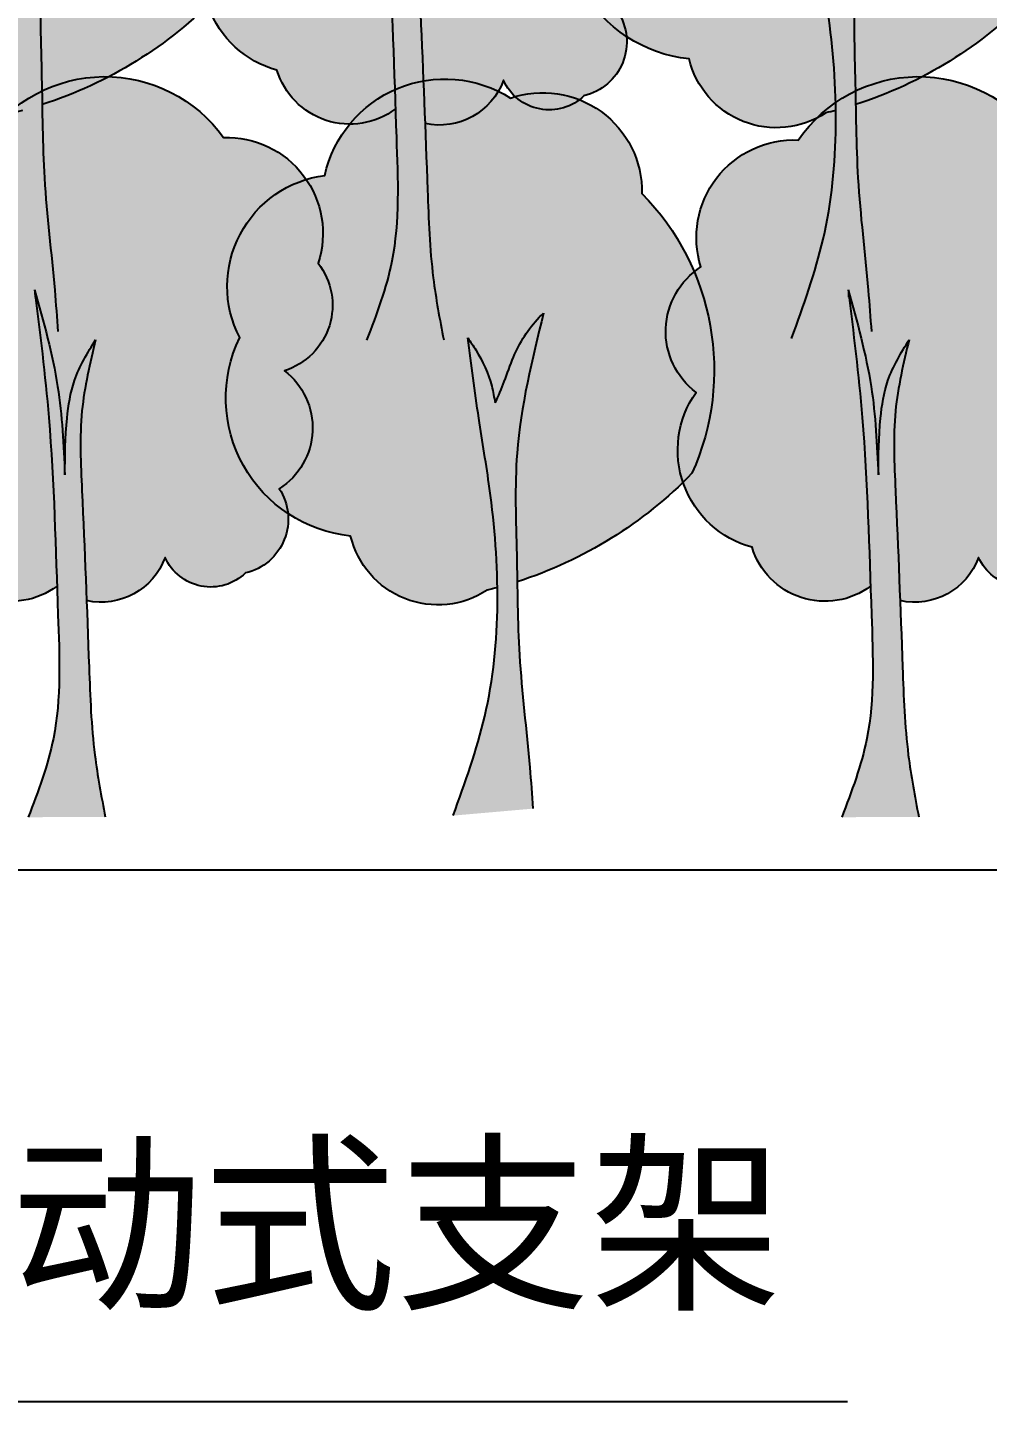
# Model space of a CAD drawing. Header units: millimetres. Extents: x -168 to 2937, y -666 to 1342.
# Drawn here: x 1049.97 to 1070.3, y 611.21 to 640.33 of the extents above; entities that cross this region are included whole.
import ezdxf

# ---------------------------------------------------------------- set-up
doc = ezdxf.new("R2010")
doc.units = ezdxf.units.MM
doc.styles.add('说明', font='', dxfattribs={"height": 3})
doc.styles.get('说明').set_extended_font_data('SimSun')

msp = doc.modelspace()

# ---------------------------------------------------------------- hatches: boundary and pattern name
h = msp.add_hatch(color=82)
edge = h.paths.add_edge_path()
edge.add_spline(control_points=[(1057.762, 638.604), (1057.722, 639.804), (1057.661, 641.893), (1057.401, 643.981), (1057.289, 644.882)], knot_values=[0, 0, 0, 0, 2.488764, 4.377171, 4.377171, 4.377171, 4.377171], degree=3, periodic=0)
edge.add_spline(control_points=[(1057.289, 644.882), (1057.479, 644.205), (1057.839, 642.922), (1057.901, 641.591), (1057.93, 640.963)], knot_values=[0, 0, 0, 0, 2.101943, 3.981989, 3.981989, 3.981989, 3.981989], degree=3, periodic=0)
edge.add_spline(control_points=[(1057.93, 640.963), (1057.933, 641.364), (1057.938, 642.035), (1058.097, 643.034), (1058.41, 643.548), (1058.581, 643.828)], knot_values=[0, 0, 0, 0, 1.203401, 2.016222, 2.989721, 2.989721, 2.989721, 2.989721], degree=3, periodic=0)
edge.add_spline(control_points=[(1058.581, 643.828), (1058.461, 643.327), (1058.211, 642.276), (1058.306, 640.412), (1058.36, 639.074), (1058.39, 638.297)], knot_values=[0, 0, 0, 0, 1.06753, 2.238246, 3.860341, 3.860341, 3.860341, 3.860341], degree=3, periodic=0)
edge.add_arc((1058.694, 639.711), 1.446, 257.8355, 339.9128)
edge.add_arc((1061.02, 639.646), 1.059, 204.0509, 314.0509)
edge.add_arc((1061.488, 640.027), 1.174, 283.1893, 393.1893)
edge.add_arc((1061.651, 641.958), 1.527, 302.482, 412.482)
edge.add_arc((1062.14, 644.56), 1.458, 287.599, 397.599)
edge.add_arc((1061.359, 646.08), 2.036, 341.9772, 451.9772)
edge.add_arc((1058.78, 646.317), 3.087, 35.6225, 145.6225)
edge.add_arc((1056.143, 645.995), 2.067, 87.5238, 197.5238)
edge.add_arc((1055.052, 644.005), 1.626, 122.7822, 232.7822)
edge.add_arc((1055.81, 641.485), 2.129, 144.8712, 254.8712)
edge.add_arc((1056.798, 639.895), 1.612, 196.8088, 306.7501)
h = msp.add_hatch(color=82)
edge = h.paths.add_edge_path()
edge.add_spline(control_points=[(1049.234, 643.866), (1049.291, 643.783), (1049.506, 643.467), (1049.721, 643.002), (1049.792, 642.606), (1049.813, 642.487)], knot_values=[0, 0, 0, 0, 0.301851, 1.145417, 1.507706, 1.507706, 1.507706, 1.507706], degree=3, periodic=0)
edge.add_spline(control_points=[(1049.813, 642.487), (1049.88, 642.637), (1050.022, 642.955), (1050.229, 643.607), (1050.537, 644.098), (1050.806, 644.362), (1050.836, 644.391)], knot_values=[0, 0, 0, 0, 0.493374, 1.044913, 2.052444, 2.177929, 2.177929, 2.177929, 2.177929], degree=3, periodic=0)
edge.add_spline(control_points=[(1050.836, 644.391), (1050.595, 643.407), (1050.181, 641.723), (1050.261, 639.8), (1050.276, 638.891), (1050.279, 638.699)], knot_values=[0, 0, 0, 0, 3.021013, 5.168702, 5.743394, 5.743394, 5.743394, 5.743394], degree=3, periodic=0)
edge.add_arc((1047.544, 647.237), 8.965, 287.7625, 315.8902)
edge.add_arc((1049.106, 643.188), 5.345, 335.8041, 404.4294)
edge.add_arc((1050.823, 646.964), 2.1, 359.0522, 469.0522)
edge.add_arc((1048.744, 646.753), 2.6, 57.6103, 167.6103)
edge.add_arc((1046.508, 644.961), 2.37, 97.343, 207.343)
edge.add_arc((1047.048, 642.592), 2.939, 154.1922, 264.1922)
edge.add_arc((1048.6, 640.108), 1.9, 193.3944, 303.3944)
edge.add_arc((1047.544, 647.237), 8.965, 283.5554, 284.9737)
edge.add_spline(control_points=[(1049.861, 638.576), (1049.851, 639.28), (1049.745, 640.491), (1049.442, 642.231), (1049.307, 643.297), (1049.234, 643.866)], knot_values=[4.949863, 4.949863, 4.949863, 4.949863, 7.040518, 8.542902, 10.261986, 10.261986, 10.261986, 10.261986], degree=3, periodic=0)
h = msp.add_hatch(color=46)
edge = h.paths.add_edge_path()
edge.add_spline(control_points=[(1050.614, 633.889), (1050.593, 634.181), (1050.514, 635.266), (1050.312, 636.865), (1050.288, 638.179), (1050.279, 638.699)], knot_values=[5.743394, 5.743394, 5.743394, 5.743394, 6.619815, 9.009062, 10.567579, 10.567579, 10.567579, 10.567579], degree=3, periodic=0)
edge.add_arc((1047.544, 647.237), 8.965, 287.7625, 315.8902)
edge.add_arc((1049.106, 643.188), 5.345, 335.8041, 404.4294)
edge.add_arc((1050.823, 646.964), 2.1, 359.0522, 469.0522)
edge.add_arc((1048.744, 646.753), 2.6, 57.6103, 167.6103)
edge.add_arc((1046.508, 644.961), 2.37, 97.343, 207.343)
edge.add_arc((1047.048, 642.592), 2.939, 154.1922, 264.1922)
edge.add_arc((1048.6, 640.108), 1.9, 193.3944, 303.3944)
edge.add_arc((1047.544, 647.237), 8.965, 283.5554, 284.9737)
edge.add_spline(control_points=[(1049.861, 638.576), (1049.874, 637.654), (1049.736, 635.994), (1049.174, 634.436), (1048.923, 633.742)], knot_values=[0, 0, 0, 0, 2.741304, 4.949863, 4.949863, 4.949863, 4.949863], degree=3, periodic=0)
edge.add_line((1048.923, 633.742), (1050.614, 633.889))
edge = h.paths.add_edge_path(flags=17)
edge.add_spline(control_points=[(1049.861, 638.576), (1049.851, 639.28), (1049.745, 640.491), (1049.442, 642.231), (1049.307, 643.297), (1049.234, 643.866)], knot_values=[4.949863, 4.949863, 4.949863, 4.949863, 7.040518, 8.542902, 10.261986, 10.261986, 10.261986, 10.261986], degree=3, periodic=0)
edge.add_spline(control_points=[(1049.234, 643.866), (1049.291, 643.783), (1049.506, 643.467), (1049.721, 643.002), (1049.792, 642.606), (1049.813, 642.487)], knot_values=[0, 0, 0, 0, 0.301851, 1.145417, 1.507706, 1.507706, 1.507706, 1.507706], degree=3, periodic=0)
edge.add_spline(control_points=[(1049.813, 642.487), (1049.88, 642.637), (1050.022, 642.955), (1050.229, 643.607), (1050.537, 644.098), (1050.806, 644.362), (1050.836, 644.391)], knot_values=[0, 0, 0, 0, 0.493374, 1.044913, 2.052444, 2.177929, 2.177929, 2.177929, 2.177929], degree=3, periodic=0)
edge.add_spline(control_points=[(1050.836, 644.391), (1050.595, 643.407), (1050.181, 641.723), (1050.261, 639.8), (1050.276, 638.891), (1050.279, 638.699)], knot_values=[0, 0, 0, 0, 3.021013, 5.168702, 5.743394, 5.743394, 5.743394, 5.743394], degree=3, periodic=0)
edge.add_arc((1047.544, 647.237), 8.965, 287.7625, 315.8902)
edge.add_arc((1049.106, 643.188), 5.345, 335.8041, 404.4294)
edge.add_arc((1050.823, 646.964), 2.1, 359.0522, 469.0522)
edge.add_arc((1048.744, 646.753), 2.6, 57.6103, 167.6103)
edge.add_arc((1046.508, 644.961), 2.37, 97.343, 207.343)
edge.add_arc((1047.048, 642.592), 2.939, 154.1922, 264.1922)
edge.add_arc((1048.6, 640.108), 1.9, 193.3944, 303.3944)
edge.add_arc((1047.544, 647.237), 8.965, 283.5554, 284.9737)
h = msp.add_hatch(color=82)
edge = h.paths.add_edge_path()
edge.add_spline(control_points=[(1066.465, 643.866), (1066.522, 643.783), (1066.737, 643.467), (1066.952, 643.002), (1067.022, 642.606), (1067.044, 642.487)], knot_values=[0, 0, 0, 0, 0.301851, 1.145417, 1.507706, 1.507706, 1.507706, 1.507706], degree=3, periodic=0)
edge.add_spline(control_points=[(1067.044, 642.487), (1067.111, 642.637), (1067.253, 642.955), (1067.46, 643.607), (1067.768, 644.098), (1068.037, 644.362), (1068.067, 644.391)], knot_values=[0, 0, 0, 0, 0.493374, 1.044913, 2.052444, 2.177929, 2.177929, 2.177929, 2.177929], degree=3, periodic=0)
edge.add_spline(control_points=[(1068.067, 644.391), (1067.826, 643.407), (1067.412, 641.723), (1067.492, 639.8), (1067.507, 638.891), (1067.51, 638.699)], knot_values=[0, 0, 0, 0, 3.021013, 5.168702, 5.743394, 5.743394, 5.743394, 5.743394], degree=3, periodic=0)
edge.add_arc((1064.775, 647.237), 8.965, 287.7625, 315.8902)
edge.add_arc((1066.337, 643.188), 5.345, 335.8041, 404.4294)
edge.add_arc((1068.054, 646.964), 2.1, 359.0522, 469.0522)
edge.add_arc((1065.975, 646.753), 2.6, 57.6103, 167.6103)
edge.add_arc((1063.739, 644.961), 2.37, 97.343, 207.343)
edge.add_arc((1064.279, 642.592), 2.939, 154.1922, 264.1922)
edge.add_arc((1065.831, 640.108), 1.9, 193.3944, 303.3944)
edge.add_arc((1064.775, 647.237), 8.965, 283.5554, 284.9737)
edge.add_spline(control_points=[(1067.092, 638.576), (1067.082, 639.28), (1066.976, 640.491), (1066.673, 642.231), (1066.538, 643.297), (1066.465, 643.866)], knot_values=[4.949863, 4.949863, 4.949863, 4.949863, 7.040518, 8.542902, 10.261986, 10.261986, 10.261986, 10.261986], degree=3, periodic=0)
h = msp.add_hatch(color=46)
edge = h.paths.add_edge_path()
edge.add_spline(control_points=[(1067.845, 633.889), (1067.824, 634.181), (1067.745, 635.266), (1067.543, 636.865), (1067.519, 638.179), (1067.51, 638.699)], knot_values=[5.743394, 5.743394, 5.743394, 5.743394, 6.619815, 9.009062, 10.567579, 10.567579, 10.567579, 10.567579], degree=3, periodic=0)
edge.add_arc((1064.775, 647.237), 8.965, 287.7625, 315.8902)
edge.add_arc((1066.337, 643.188), 5.345, 335.8041, 404.4294)
edge.add_arc((1068.054, 646.964), 2.1, 359.0522, 469.0522)
edge.add_arc((1065.975, 646.753), 2.6, 57.6103, 167.6103)
edge.add_arc((1063.739, 644.961), 2.37, 97.343, 207.343)
edge.add_arc((1064.279, 642.592), 2.939, 154.1922, 264.1922)
edge.add_arc((1065.831, 640.108), 1.9, 193.3944, 303.3944)
edge.add_arc((1064.775, 647.237), 8.965, 283.5554, 284.9737)
edge.add_spline(control_points=[(1067.092, 638.576), (1067.105, 637.654), (1066.967, 635.994), (1066.405, 634.436), (1066.154, 633.742)], knot_values=[0, 0, 0, 0, 2.741304, 4.949863, 4.949863, 4.949863, 4.949863], degree=3, periodic=0)
edge.add_line((1066.154, 633.742), (1067.845, 633.889))
edge = h.paths.add_edge_path(flags=17)
edge.add_spline(control_points=[(1067.092, 638.576), (1067.082, 639.28), (1066.976, 640.491), (1066.673, 642.231), (1066.538, 643.297), (1066.465, 643.866)], knot_values=[4.949863, 4.949863, 4.949863, 4.949863, 7.040518, 8.542902, 10.261986, 10.261986, 10.261986, 10.261986], degree=3, periodic=0)
edge.add_spline(control_points=[(1066.465, 643.866), (1066.522, 643.783), (1066.737, 643.467), (1066.952, 643.002), (1067.022, 642.606), (1067.044, 642.487)], knot_values=[0, 0, 0, 0, 0.301851, 1.145417, 1.507706, 1.507706, 1.507706, 1.507706], degree=3, periodic=0)
edge.add_spline(control_points=[(1067.044, 642.487), (1067.111, 642.637), (1067.253, 642.955), (1067.46, 643.607), (1067.768, 644.098), (1068.037, 644.362), (1068.067, 644.391)], knot_values=[0, 0, 0, 0, 0.493374, 1.044913, 2.052444, 2.177929, 2.177929, 2.177929, 2.177929], degree=3, periodic=0)
edge.add_spline(control_points=[(1068.067, 644.391), (1067.826, 643.407), (1067.412, 641.723), (1067.492, 639.8), (1067.507, 638.891), (1067.51, 638.699)], knot_values=[0, 0, 0, 0, 3.021013, 5.168702, 5.743394, 5.743394, 5.743394, 5.743394], degree=3, periodic=0)
edge.add_arc((1064.775, 647.237), 8.965, 287.7625, 315.8902)
edge.add_arc((1066.337, 643.188), 5.345, 335.8041, 404.4294)
edge.add_arc((1068.054, 646.964), 2.1, 359.0522, 469.0522)
edge.add_arc((1065.975, 646.753), 2.6, 57.6103, 167.6103)
edge.add_arc((1063.739, 644.961), 2.37, 97.343, 207.343)
edge.add_arc((1064.279, 642.592), 2.939, 154.1922, 264.1922)
edge.add_arc((1065.831, 640.108), 1.9, 193.3944, 303.3944)
edge.add_arc((1064.775, 647.237), 8.965, 283.5554, 284.9737)
h = msp.add_hatch(color=46)
edge = h.paths.add_edge_path()
edge.add_spline(control_points=[(1058.365, 638.94), (1058.342, 639.503), (1058.295, 640.628), (1058.213, 642.239), (1058.444, 643.254), (1058.555, 643.718)], knot_values=[0.077867, 0.077867, 0.077867, 0.077867, 1.252841, 2.423557, 3.41322, 3.41322, 3.41322, 3.41322], degree=3, periodic=0)
edge.add_line((1058.555, 643.718), (1058.571, 643.811))
edge.add_spline(control_points=[(1058.571, 643.811), (1058.403, 643.537), (1058.096, 643.028), (1057.938, 642.035), (1057.933, 641.364), (1057.93, 640.963)], knot_values=[0, 0, 0, 0, 0.662796, 1.227255, 2.06295, 2.06295, 2.06295, 2.06295], degree=3, periodic=0)
edge.add_spline(control_points=[(1057.93, 640.963), (1057.901, 641.591), (1057.839, 642.922), (1057.479, 644.205), (1057.289, 644.882)], knot_values=[0, 0, 0, 0, 1.880046, 3.981989, 3.981989, 3.981989, 3.981989], degree=3, periodic=0)
edge.add_spline(control_points=[(1057.289, 644.882), (1057.401, 643.981), (1057.647, 642.006), (1057.715, 640.031), (1057.751, 638.947)], knot_values=[0, 0, 0, 0, 1.888407, 4.139544, 4.139544, 4.139544, 4.139544], degree=3, periodic=0)
edge.add_line((1057.751, 638.947), (1058.365, 638.94))
h = msp.add_hatch(color=82)
edge = h.paths.add_edge_path()
edge.add_spline(control_points=[(1050.594, 628.491), (1050.554, 629.691), (1050.493, 631.78), (1050.233, 633.868), (1050.12, 634.769)], knot_values=[0, 0, 0, 0, 2.488764, 4.377171, 4.377171, 4.377171, 4.377171], degree=3, periodic=0)
edge.add_spline(control_points=[(1050.12, 634.769), (1050.311, 634.092), (1050.671, 632.809), (1050.732, 631.479), (1050.761, 630.85)], knot_values=[0, 0, 0, 0, 2.101943, 3.981989, 3.981989, 3.981989, 3.981989], degree=3, periodic=0)
edge.add_spline(control_points=[(1050.761, 630.85), (1050.764, 631.251), (1050.77, 631.922), (1050.929, 632.921), (1051.242, 633.435), (1051.412, 633.715)], knot_values=[0, 0, 0, 0, 1.203401, 2.016222, 2.989721, 2.989721, 2.989721, 2.989721], degree=3, periodic=0)
edge.add_spline(control_points=[(1051.412, 633.715), (1051.293, 633.214), (1051.043, 632.164), (1051.137, 630.299), (1051.192, 628.962), (1051.221, 628.185)], knot_values=[0, 0, 0, 0, 1.06753, 2.238246, 3.860341, 3.860341, 3.860341, 3.860341], degree=3, periodic=0)
edge.add_arc((1051.526, 629.598), 1.446, 257.8355, 339.9128)
edge.add_arc((1053.851, 629.533), 1.059, 204.0509, 314.0509)
edge.add_arc((1054.32, 629.915), 1.174, 283.1893, 393.1893)
edge.add_arc((1054.482, 631.846), 1.527, 302.482, 412.482)
edge.add_arc((1054.971, 634.447), 1.458, 287.599, 397.599)
edge.add_arc((1054.191, 635.967), 2.036, 341.9772, 451.9772)
edge.add_arc((1051.611, 636.204), 3.087, 35.6225, 145.6225)
edge.add_arc((1048.974, 635.882), 2.067, 87.5238, 197.5238)
edge.add_arc((1047.884, 633.892), 1.626, 122.7822, 232.7822)
edge.add_arc((1048.642, 631.372), 2.129, 144.8712, 254.8712)
edge.add_arc((1049.629, 629.782), 1.612, 196.8088, 306.7501)
h = msp.add_hatch(color=82)
edge = h.paths.add_edge_path()
edge.add_spline(control_points=[(1059.297, 633.753), (1059.353, 633.67), (1059.568, 633.355), (1059.783, 632.889), (1059.854, 632.493), (1059.875, 632.374)], knot_values=[0, 0, 0, 0, 0.301851, 1.145417, 1.507706, 1.507706, 1.507706, 1.507706], degree=3, periodic=0)
edge.add_spline(control_points=[(1059.875, 632.374), (1059.943, 632.524), (1060.085, 632.843), (1060.292, 633.495), (1060.599, 633.985), (1060.869, 634.249), (1060.899, 634.279)], knot_values=[0, 0, 0, 0, 0.493374, 1.044913, 2.052444, 2.177929, 2.177929, 2.177929, 2.177929], degree=3, periodic=0)
edge.add_spline(control_points=[(1060.899, 634.279), (1060.657, 633.294), (1060.244, 631.61), (1060.324, 629.687), (1060.339, 628.778), (1060.342, 628.586)], knot_values=[0, 0, 0, 0, 3.021013, 5.168702, 5.743394, 5.743394, 5.743394, 5.743394], degree=3, periodic=0)
edge.add_arc((1057.607, 637.124), 8.965, 287.7625, 315.8902)
edge.add_arc((1059.169, 633.075), 5.345, 335.8041, 404.4294)
edge.add_arc((1060.885, 636.851), 2.1, 359.0522, 469.0522)
edge.add_arc((1058.807, 636.64), 2.6, 57.6103, 167.6103)
edge.add_arc((1056.57, 634.848), 2.37, 97.343, 207.343)
edge.add_arc((1057.111, 632.479), 2.939, 154.1922, 264.1922)
edge.add_arc((1058.662, 629.996), 1.9, 193.3944, 303.3944)
edge.add_arc((1057.607, 637.124), 8.965, 283.5554, 284.9737)
edge.add_spline(control_points=[(1059.923, 628.464), (1059.913, 629.167), (1059.808, 630.378), (1059.505, 632.118), (1059.369, 633.184), (1059.297, 633.753)], knot_values=[4.949863, 4.949863, 4.949863, 4.949863, 7.040518, 8.542902, 10.261986, 10.261986, 10.261986, 10.261986], degree=3, periodic=0)
h = msp.add_hatch(color=46)
edge = h.paths.add_edge_path()
edge.add_spline(control_points=[(1060.676, 623.777), (1060.655, 624.068), (1060.577, 625.154), (1060.374, 626.752), (1060.351, 628.067), (1060.342, 628.586)], knot_values=[5.743394, 5.743394, 5.743394, 5.743394, 6.619815, 9.009062, 10.567579, 10.567579, 10.567579, 10.567579], degree=3, periodic=0)
edge.add_arc((1057.607, 637.124), 8.965, 287.7625, 315.8902)
edge.add_arc((1059.169, 633.075), 5.345, 335.8041, 404.4294)
edge.add_arc((1060.885, 636.851), 2.1, 359.0522, 469.0522)
edge.add_arc((1058.807, 636.64), 2.6, 57.6103, 167.6103)
edge.add_arc((1056.57, 634.848), 2.37, 97.343, 207.343)
edge.add_arc((1057.111, 632.479), 2.939, 154.1922, 264.1922)
edge.add_arc((1058.662, 629.996), 1.9, 193.3944, 303.3944)
edge.add_arc((1057.607, 637.124), 8.965, 283.5554, 284.9737)
edge.add_spline(control_points=[(1059.923, 628.464), (1059.936, 627.541), (1059.799, 625.881), (1059.236, 624.324), (1058.985, 623.629)], knot_values=[0, 0, 0, 0, 2.741304, 4.949863, 4.949863, 4.949863, 4.949863], degree=3, periodic=0)
edge.add_line((1058.985, 623.629), (1060.676, 623.777))
edge = h.paths.add_edge_path(flags=17)
edge.add_spline(control_points=[(1059.923, 628.464), (1059.913, 629.167), (1059.808, 630.378), (1059.505, 632.118), (1059.369, 633.184), (1059.297, 633.753)], knot_values=[4.949863, 4.949863, 4.949863, 4.949863, 7.040518, 8.542902, 10.261986, 10.261986, 10.261986, 10.261986], degree=3, periodic=0)
edge.add_spline(control_points=[(1059.297, 633.753), (1059.353, 633.67), (1059.568, 633.355), (1059.783, 632.889), (1059.854, 632.493), (1059.875, 632.374)], knot_values=[0, 0, 0, 0, 0.301851, 1.145417, 1.507706, 1.507706, 1.507706, 1.507706], degree=3, periodic=0)
edge.add_spline(control_points=[(1059.875, 632.374), (1059.943, 632.524), (1060.085, 632.843), (1060.292, 633.495), (1060.599, 633.985), (1060.869, 634.249), (1060.899, 634.279)], knot_values=[0, 0, 0, 0, 0.493374, 1.044913, 2.052444, 2.177929, 2.177929, 2.177929, 2.177929], degree=3, periodic=0)
edge.add_spline(control_points=[(1060.899, 634.279), (1060.657, 633.294), (1060.244, 631.61), (1060.324, 629.687), (1060.339, 628.778), (1060.342, 628.586)], knot_values=[0, 0, 0, 0, 3.021013, 5.168702, 5.743394, 5.743394, 5.743394, 5.743394], degree=3, periodic=0)
edge.add_arc((1057.607, 637.124), 8.965, 287.7625, 315.8902)
edge.add_arc((1059.169, 633.075), 5.345, 335.8041, 404.4294)
edge.add_arc((1060.885, 636.851), 2.1, 359.0522, 469.0522)
edge.add_arc((1058.807, 636.64), 2.6, 57.6103, 167.6103)
edge.add_arc((1056.57, 634.848), 2.37, 97.343, 207.343)
edge.add_arc((1057.111, 632.479), 2.939, 154.1922, 264.1922)
edge.add_arc((1058.662, 629.996), 1.9, 193.3944, 303.3944)
edge.add_arc((1057.607, 637.124), 8.965, 283.5554, 284.9737)
h = msp.add_hatch(color=82)
edge = h.paths.add_edge_path()
edge.add_spline(control_points=[(1067.825, 628.491), (1067.785, 629.691), (1067.724, 631.78), (1067.464, 633.868), (1067.351, 634.769)], knot_values=[0, 0, 0, 0, 2.488764, 4.377171, 4.377171, 4.377171, 4.377171], degree=3, periodic=0)
edge.add_spline(control_points=[(1067.351, 634.769), (1067.542, 634.092), (1067.902, 632.809), (1067.963, 631.479), (1067.992, 630.85)], knot_values=[0, 0, 0, 0, 2.101943, 3.981989, 3.981989, 3.981989, 3.981989], degree=3, periodic=0)
edge.add_spline(control_points=[(1067.992, 630.85), (1067.995, 631.251), (1068.001, 631.922), (1068.16, 632.921), (1068.473, 633.435), (1068.643, 633.715)], knot_values=[0, 0, 0, 0, 1.203401, 2.016222, 2.989721, 2.989721, 2.989721, 2.989721], degree=3, periodic=0)
edge.add_spline(control_points=[(1068.643, 633.715), (1068.524, 633.214), (1068.274, 632.164), (1068.368, 630.299), (1068.423, 628.962), (1068.452, 628.185)], knot_values=[0, 0, 0, 0, 1.06753, 2.238246, 3.860341, 3.860341, 3.860341, 3.860341], degree=3, periodic=0)
edge.add_arc((1068.757, 629.598), 1.446, 257.8355, 339.9128)
edge.add_arc((1071.082, 629.533), 1.059, 204.0509, 314.0509)
edge.add_arc((1071.551, 629.915), 1.174, 283.1893, 393.1893)
edge.add_arc((1071.713, 631.846), 1.527, 302.482, 412.482)
edge.add_arc((1072.202, 634.447), 1.458, 287.599, 397.599)
edge.add_arc((1071.422, 635.967), 2.036, 341.9772, 451.9772)
edge.add_arc((1068.842, 636.204), 3.087, 35.6225, 145.6225)
edge.add_arc((1066.205, 635.882), 2.067, 87.5238, 197.5238)
edge.add_arc((1065.115, 633.892), 1.626, 122.7822, 232.7822)
edge.add_arc((1065.873, 631.372), 2.129, 144.8712, 254.8712)
edge.add_arc((1066.86, 629.782), 1.612, 196.8088, 306.7501)
h = msp.add_hatch(color=46)
edge = h.paths.add_edge_path()
edge.add_line((1058.365, 638.94), (1057.751, 638.947))
edge.add_spline(control_points=[(1057.751, 638.947), (1057.755, 638.833), (1057.758, 638.718), (1057.762, 638.604)], knot_values=[4.139544, 4.139544, 4.139544, 4.139544, 4.377171, 4.377171, 4.377171, 4.377171], degree=3, periodic=0)
edge.add_spline(control_points=[(1057.762, 638.604), (1057.765, 638.523), (1057.768, 638.442), (1057.77, 638.361)], knot_values=[4.377171, 4.377171, 4.377171, 4.377171, 4.545079, 4.545079, 4.545079, 4.545079], degree=3, periodic=0)
edge.add_line((1057.77, 638.361), (1058.365, 638.94))
edge = h.paths.add_edge_path()
edge.add_spline(control_points=[(1058.39, 638.297), (1058.382, 638.512), (1058.373, 638.726), (1058.365, 638.94)], knot_values=[3.41322, 3.41322, 3.41322, 3.41322, 3.860341, 3.860341, 3.860341, 3.860341], degree=3, periodic=0)
edge.add_line((1058.365, 638.94), (1057.77, 638.361))
edge.add_spline(control_points=[(1057.77, 638.361), (1057.77, 638.357), (1057.77, 638.354), (1057.771, 638.35)], knot_values=[4.545079, 4.545079, 4.545079, 4.545079, 4.552356, 4.552356, 4.552356, 4.552356], degree=3, periodic=0)
edge.add_line((1057.771, 638.35), (1058.39, 638.297))
edge = h.paths.add_edge_path()
edge.add_line((1058.39, 638.297), (1057.771, 638.35))
edge.add_spline(control_points=[(1057.771, 638.35), (1057.773, 638.284), (1057.775, 638.218), (1057.777, 638.152)], knot_values=[4.552356, 4.552356, 4.552356, 4.552356, 4.68879, 4.68879, 4.68879, 4.68879], degree=3, periodic=0)
edge.add_line((1057.777, 638.152), (1058.396, 638.124))
edge.add_spline(control_points=[(1058.396, 638.124), (1058.394, 638.182), (1058.392, 638.24), (1058.39, 638.297)], knot_values=[3.860341, 3.860341, 3.860341, 3.860341, 3.980934, 3.980934, 3.980934, 3.980934], degree=3, periodic=0)
h = msp.add_hatch(color=46)
edge = h.paths.add_edge_path()
edge.add_spline(control_points=[(1058.785, 633.714), (1058.701, 634.15), (1058.503, 635.197), (1058.45, 636.679), (1058.412, 637.712), (1058.396, 638.124)], knot_values=[3.980934, 3.980934, 3.980934, 3.980934, 4.904631, 6.199882, 7.060459, 7.060459, 7.060459, 7.060459], degree=3, periodic=0)
edge.add_line((1058.396, 638.124), (1057.777, 638.152))
edge.add_spline(control_points=[(1057.777, 638.152), (1057.779, 638.102), (1057.812, 637.169), (1057.882, 635.634), (1057.366, 634.258), (1057.152, 633.708)], knot_values=[4.68879, 4.68879, 4.68879, 4.68879, 4.79327, 6.616532, 7.833899, 7.833899, 7.833899, 7.833899], degree=3, periodic=0)
edge.add_line((1057.152, 633.708), (1058.785, 633.714))
h = msp.add_hatch(color=46)
edge = h.paths.add_edge_path()
edge.add_spline(control_points=[(1051.196, 628.827), (1051.174, 629.39), (1051.126, 630.515), (1051.045, 632.126), (1051.276, 633.141), (1051.386, 633.605)], knot_values=[0.077867, 0.077867, 0.077867, 0.077867, 1.252841, 2.423557, 3.41322, 3.41322, 3.41322, 3.41322], degree=3, periodic=0)
edge.add_line((1051.386, 633.605), (1051.402, 633.699))
edge.add_spline(control_points=[(1051.402, 633.699), (1051.235, 633.424), (1050.928, 632.915), (1050.77, 631.922), (1050.764, 631.251), (1050.761, 630.85)], knot_values=[0, 0, 0, 0, 0.662796, 1.227255, 2.06295, 2.06295, 2.06295, 2.06295], degree=3, periodic=0)
edge.add_spline(control_points=[(1050.761, 630.85), (1050.732, 631.479), (1050.671, 632.809), (1050.311, 634.092), (1050.12, 634.769)], knot_values=[0, 0, 0, 0, 1.880046, 3.981989, 3.981989, 3.981989, 3.981989], degree=3, periodic=0)
edge.add_spline(control_points=[(1050.12, 634.769), (1050.233, 633.868), (1050.478, 631.893), (1050.547, 629.918), (1050.582, 628.834)], knot_values=[0, 0, 0, 0, 1.888407, 4.139544, 4.139544, 4.139544, 4.139544], degree=3, periodic=0)
edge.add_line((1050.582, 628.834), (1051.196, 628.827))
h = msp.add_hatch(color=46)
edge = h.paths.add_edge_path()
edge.add_spline(control_points=[(1068.427, 628.827), (1068.405, 629.39), (1068.357, 630.515), (1068.276, 632.126), (1068.507, 633.141), (1068.617, 633.605)], knot_values=[0.077867, 0.077867, 0.077867, 0.077867, 1.252841, 2.423557, 3.41322, 3.41322, 3.41322, 3.41322], degree=3, periodic=0)
edge.add_line((1068.617, 633.605), (1068.633, 633.699))
edge.add_spline(control_points=[(1068.633, 633.699), (1068.466, 633.424), (1068.159, 632.915), (1068.001, 631.922), (1067.995, 631.251), (1067.992, 630.85)], knot_values=[0, 0, 0, 0, 0.662796, 1.227255, 2.06295, 2.06295, 2.06295, 2.06295], degree=3, periodic=0)
edge.add_spline(control_points=[(1067.992, 630.85), (1067.963, 631.479), (1067.902, 632.809), (1067.542, 634.092), (1067.351, 634.769)], knot_values=[0, 0, 0, 0, 1.880046, 3.981989, 3.981989, 3.981989, 3.981989], degree=3, periodic=0)
edge.add_spline(control_points=[(1067.351, 634.769), (1067.464, 633.868), (1067.709, 631.893), (1067.778, 629.918), (1067.813, 628.834)], knot_values=[0, 0, 0, 0, 1.888407, 4.139544, 4.139544, 4.139544, 4.139544], degree=3, periodic=0)
edge.add_line((1067.813, 628.834), (1068.427, 628.827))
h = msp.add_hatch(color=46)
edge = h.paths.add_edge_path()
edge.add_line((1051.196, 628.827), (1050.582, 628.834))
edge.add_spline(control_points=[(1050.582, 628.834), (1050.586, 628.72), (1050.59, 628.605), (1050.594, 628.491)], knot_values=[4.139544, 4.139544, 4.139544, 4.139544, 4.377171, 4.377171, 4.377171, 4.377171], degree=3, periodic=0)
edge.add_spline(control_points=[(1050.594, 628.491), (1050.596, 628.41), (1050.599, 628.329), (1050.602, 628.248)], knot_values=[4.377171, 4.377171, 4.377171, 4.377171, 4.545079, 4.545079, 4.545079, 4.545079], degree=3, periodic=0)
edge.add_line((1050.602, 628.248), (1051.196, 628.827))
edge = h.paths.add_edge_path()
edge.add_spline(control_points=[(1051.221, 628.185), (1051.213, 628.399), (1051.205, 628.613), (1051.196, 628.827)], knot_values=[3.41322, 3.41322, 3.41322, 3.41322, 3.860341, 3.860341, 3.860341, 3.860341], degree=3, periodic=0)
edge.add_line((1051.196, 628.827), (1050.602, 628.248))
edge.add_spline(control_points=[(1050.602, 628.248), (1050.602, 628.244), (1050.602, 628.241), (1050.602, 628.237)], knot_values=[4.545079, 4.545079, 4.545079, 4.545079, 4.552356, 4.552356, 4.552356, 4.552356], degree=3, periodic=0)
edge.add_line((1050.602, 628.237), (1051.221, 628.185))
edge = h.paths.add_edge_path()
edge.add_line((1051.221, 628.185), (1050.602, 628.237))
edge.add_spline(control_points=[(1050.602, 628.237), (1050.604, 628.171), (1050.607, 628.105), (1050.609, 628.039)], knot_values=[4.552356, 4.552356, 4.552356, 4.552356, 4.68879, 4.68879, 4.68879, 4.68879], degree=3, periodic=0)
edge.add_line((1050.609, 628.039), (1051.228, 628.011))
edge.add_spline(control_points=[(1051.228, 628.011), (1051.226, 628.069), (1051.224, 628.127), (1051.221, 628.185)], knot_values=[3.860341, 3.860341, 3.860341, 3.860341, 3.980934, 3.980934, 3.980934, 3.980934], degree=3, periodic=0)
h = msp.add_hatch(color=46)
edge = h.paths.add_edge_path()
edge.add_line((1068.427, 628.827), (1067.813, 628.834))
edge.add_spline(control_points=[(1067.813, 628.834), (1067.817, 628.72), (1067.821, 628.605), (1067.825, 628.491)], knot_values=[4.139544, 4.139544, 4.139544, 4.139544, 4.377171, 4.377171, 4.377171, 4.377171], degree=3, periodic=0)
edge.add_spline(control_points=[(1067.825, 628.491), (1067.827, 628.41), (1067.83, 628.329), (1067.833, 628.248)], knot_values=[4.377171, 4.377171, 4.377171, 4.377171, 4.545079, 4.545079, 4.545079, 4.545079], degree=3, periodic=0)
edge.add_line((1067.833, 628.248), (1068.427, 628.827))
edge = h.paths.add_edge_path()
edge.add_spline(control_points=[(1068.452, 628.185), (1068.444, 628.399), (1068.436, 628.613), (1068.427, 628.827)], knot_values=[3.41322, 3.41322, 3.41322, 3.41322, 3.860341, 3.860341, 3.860341, 3.860341], degree=3, periodic=0)
edge.add_line((1068.427, 628.827), (1067.833, 628.248))
edge.add_spline(control_points=[(1067.833, 628.248), (1067.833, 628.244), (1067.833, 628.241), (1067.833, 628.237)], knot_values=[4.545079, 4.545079, 4.545079, 4.545079, 4.552356, 4.552356, 4.552356, 4.552356], degree=3, periodic=0)
edge.add_line((1067.833, 628.237), (1068.452, 628.185))
edge = h.paths.add_edge_path()
edge.add_line((1068.452, 628.185), (1067.833, 628.237))
edge.add_spline(control_points=[(1067.833, 628.237), (1067.835, 628.171), (1067.838, 628.105), (1067.84, 628.039)], knot_values=[4.552356, 4.552356, 4.552356, 4.552356, 4.68879, 4.68879, 4.68879, 4.68879], degree=3, periodic=0)
edge.add_line((1067.84, 628.039), (1068.459, 628.011))
edge.add_spline(control_points=[(1068.459, 628.011), (1068.457, 628.069), (1068.455, 628.127), (1068.452, 628.185)], knot_values=[3.860341, 3.860341, 3.860341, 3.860341, 3.980934, 3.980934, 3.980934, 3.980934], degree=3, periodic=0)
h = msp.add_hatch(color=46)
edge = h.paths.add_edge_path()
edge.add_spline(control_points=[(1051.617, 623.601), (1051.533, 624.037), (1051.335, 625.084), (1051.282, 626.566), (1051.244, 627.599), (1051.228, 628.011)], knot_values=[3.980934, 3.980934, 3.980934, 3.980934, 4.904631, 6.199882, 7.060459, 7.060459, 7.060459, 7.060459], degree=3, periodic=0)
edge.add_line((1051.228, 628.011), (1050.609, 628.039))
edge.add_spline(control_points=[(1050.609, 628.039), (1050.611, 627.989), (1050.644, 627.056), (1050.714, 625.521), (1050.197, 624.145), (1049.984, 623.595)], knot_values=[4.68879, 4.68879, 4.68879, 4.68879, 4.79327, 6.616532, 7.833899, 7.833899, 7.833899, 7.833899], degree=3, periodic=0)
edge.add_line((1049.984, 623.595), (1051.617, 623.601))
h = msp.add_hatch(color=46)
edge = h.paths.add_edge_path()
edge.add_spline(control_points=[(1068.848, 623.601), (1068.764, 624.037), (1068.566, 625.084), (1068.513, 626.566), (1068.475, 627.599), (1068.459, 628.011)], knot_values=[3.980934, 3.980934, 3.980934, 3.980934, 4.904631, 6.199882, 7.060459, 7.060459, 7.060459, 7.060459], degree=3, periodic=0)
edge.add_line((1068.459, 628.011), (1067.84, 628.039))
edge.add_spline(control_points=[(1067.84, 628.039), (1067.842, 627.989), (1067.875, 627.056), (1067.945, 625.521), (1067.428, 624.145), (1067.215, 623.595)], knot_values=[4.68879, 4.68879, 4.68879, 4.68879, 4.79327, 6.616532, 7.833899, 7.833899, 7.833899, 7.833899], degree=3, periodic=0)
edge.add_line((1067.215, 623.595), (1068.848, 623.601))

# ---------------------------------------------------------------- linework, layer by layer
for p, q in [((1050.139, 634.618), (1050.135, 634.718)), ((1067.37, 634.618), (1067.366, 634.718)), ((1051.386, 633.605), (1051.402, 633.699)), ((1068.617, 633.605), (1068.633, 633.699)), ((990.54, 622.48), (1071.999, 622.48)), ((1045.788, 611.211), (1067.337, 611.211))]:
    msp.add_line(p, q)
for points in [[(1057.763, 638.605, -0.520567), (1055.254, 639.429, -0.520567), (1054.069, 642.71, -0.520567), (1054.172, 645.372, -0.520567), (1056.232, 648.06, -0.520567), (1061.289, 648.114, -0.520567), (1063.295, 645.45, -0.520567), (1062.581, 643.17, -0.520567), (1062.471, 640.67, -0.520567), (1061.756, 638.885, -0.520567), (1060.052, 639.214, -0.374269), (1058.39, 638.297, -0.374269)], [(1049.861, 638.576, -0.006189), (1049.646, 638.522, -0.520567), (1046.751, 639.668, -0.520567), (1044.402, 643.872, -0.520567), (1046.205, 647.311, -0.520567), (1050.137, 648.949, -0.520567), (1052.923, 646.929, -0.308717), (1053.981, 640.997, -0.12335), (1050.279, 638.699, -0.12335)], [(1067.092, 638.576, -0.006189), (1066.877, 638.522, -0.520567), (1063.982, 639.668, -0.520567), (1061.633, 643.872, -0.520567), (1063.436, 647.311, -0.520567), (1067.368, 648.949, -0.520567), (1070.154, 646.929, -0.308717), (1071.212, 640.997, -0.12335), (1067.51, 638.699, -0.12335)], [(1050.595, 628.492, -0.520567), (1048.086, 629.316, -0.520567), (1046.9, 632.597, -0.520567), (1047.003, 635.259, -0.520567), (1049.064, 637.947, -0.520567), (1054.121, 638.002, -0.520567), (1056.127, 635.337, -0.520567), (1055.412, 633.057, -0.520567), (1055.302, 630.557, -0.520567), (1054.588, 628.772, -0.520567), (1052.884, 629.101, -0.374269), (1051.221, 628.185, -0.374269)], [(1059.923, 628.464, -0.006189), (1059.708, 628.409, -0.520567), (1056.813, 629.555, -0.520567), (1054.465, 633.759, -0.520567), (1056.267, 637.198, -0.520567), (1060.2, 638.836, -0.520567), (1062.985, 636.816, -0.308717), (1064.044, 630.884, -0.12335), (1060.342, 628.586, -0.12335)], [(1067.826, 628.492, -0.520567), (1065.317, 629.316, -0.520567), (1064.131, 632.597, -0.520567), (1064.234, 635.259, -0.520567), (1066.295, 637.947, -0.520567), (1071.352, 638.002, -0.520567), (1073.358, 635.337, -0.520567), (1072.643, 633.057, -0.520567), (1072.533, 630.557, -0.520567), (1071.819, 628.772, -0.520567), (1070.115, 629.101, -0.374269), (1068.452, 628.185, -0.374269)]]:
    msp.add_lwpolyline(points, format="xyb")
for points, knots in [([(1057.289, 644.882), (1057.401, 643.981), (1057.686, 641.694), (1057.75, 638.536), (1057.882, 635.634), (1057.366, 634.258), (1057.152, 633.708)], [0, 0, 0, 0, 1.888407, 4.79327, 6.616532, 7.833899, 7.833899, 7.833899, 7.833899]), ([(1058.581, 643.828), (1058.461, 643.327), (1058.211, 642.276), (1058.33, 639.938), (1058.42, 637.517), (1058.503, 635.197), (1058.701, 634.15), (1058.785, 633.714)], [0, 0, 0, 0, 1.06753, 2.238246, 4.841511, 6.136762, 7.060459, 7.060459, 7.060459, 7.060459]), ([(1050.12, 634.769), (1050.233, 633.868), (1050.517, 631.581), (1050.582, 628.423), (1050.714, 625.521), (1050.197, 624.145), (1049.984, 623.595)], [0, 0, 0, 0, 1.888407, 4.79327, 6.616532, 7.833899, 7.833899, 7.833899, 7.833899]), ([(1067.351, 634.769), (1067.464, 633.868), (1067.748, 631.581), (1067.813, 628.423), (1067.945, 625.521), (1067.428, 624.145), (1067.215, 623.595)], [0, 0, 0, 0, 1.888407, 4.79327, 6.616532, 7.833899, 7.833899, 7.833899, 7.833899]), ([(1051.412, 633.715), (1051.293, 633.214), (1051.043, 632.164), (1051.161, 629.825), (1051.251, 627.404), (1051.335, 625.084), (1051.533, 624.037), (1051.617, 623.601)], [0, 0, 0, 0, 1.06753, 2.238246, 4.841511, 6.136762, 7.060459, 7.060459, 7.060459, 7.060459]), ([(1068.643, 633.715), (1068.524, 633.214), (1068.274, 632.164), (1068.392, 629.825), (1068.482, 627.404), (1068.566, 625.084), (1068.764, 624.037), (1068.848, 623.601)], [0, 0, 0, 0, 1.06753, 2.238246, 4.841511, 6.136762, 7.060459, 7.060459, 7.060459, 7.060459])]:
    msp.add_open_spline(points, degree=3, knots=knots)
for points in [[(1050.836, 644.391), (1050.277, 641.423), (1050.269, 639.275), (1050.329, 637.143), (1050.546, 634.763), (1050.614, 633.889)], [(1068.067, 644.391), (1067.508, 641.423), (1067.5, 639.275), (1067.56, 637.143), (1067.777, 634.763), (1067.845, 633.889)], [(1066.154, 633.742), (1066.822, 635.847), (1066.925, 640.678), (1066.696, 642.162), (1066.465, 643.866)], [(1050.12, 634.769), (1050.608, 632.724), (1050.761, 630.85)], [(1067.351, 634.769), (1067.839, 632.724), (1067.992, 630.85)], [(1059.875, 632.374), (1060.069, 632.828), (1060.262, 633.344), (1060.81, 634.19), (1060.899, 634.279)], [(1060.899, 634.279), (1060.34, 631.31), (1060.331, 629.162), (1060.391, 627.03), (1060.609, 624.65), (1060.676, 623.777)], [(1050.761, 630.85), (1050.807, 632.053), (1050.965, 632.85), (1051.412, 633.715)], [(1058.985, 623.629), (1059.654, 625.734), (1059.757, 630.565), (1059.528, 632.049), (1059.297, 633.753)], [(1059.297, 633.753), (1059.463, 633.501), (1059.802, 632.729), (1059.875, 632.374)], [(1067.992, 630.85), (1068.038, 632.053), (1068.196, 632.85), (1068.643, 633.715)]]:
    msp.add_spline(points, degree=3)

# ---------------------------------------------------------------- texts
at = {"insert": (1045.509, 616.47), "char_height": 3, "attachment_point": 1, "style": '说明'}
msp.add_mtext_dynamic_manual_height_columns('移动式支架', width=34.05528, gutter_width=15, heights=[0], dxfattribs=at)

doc.saveas('drawing.dxf')
